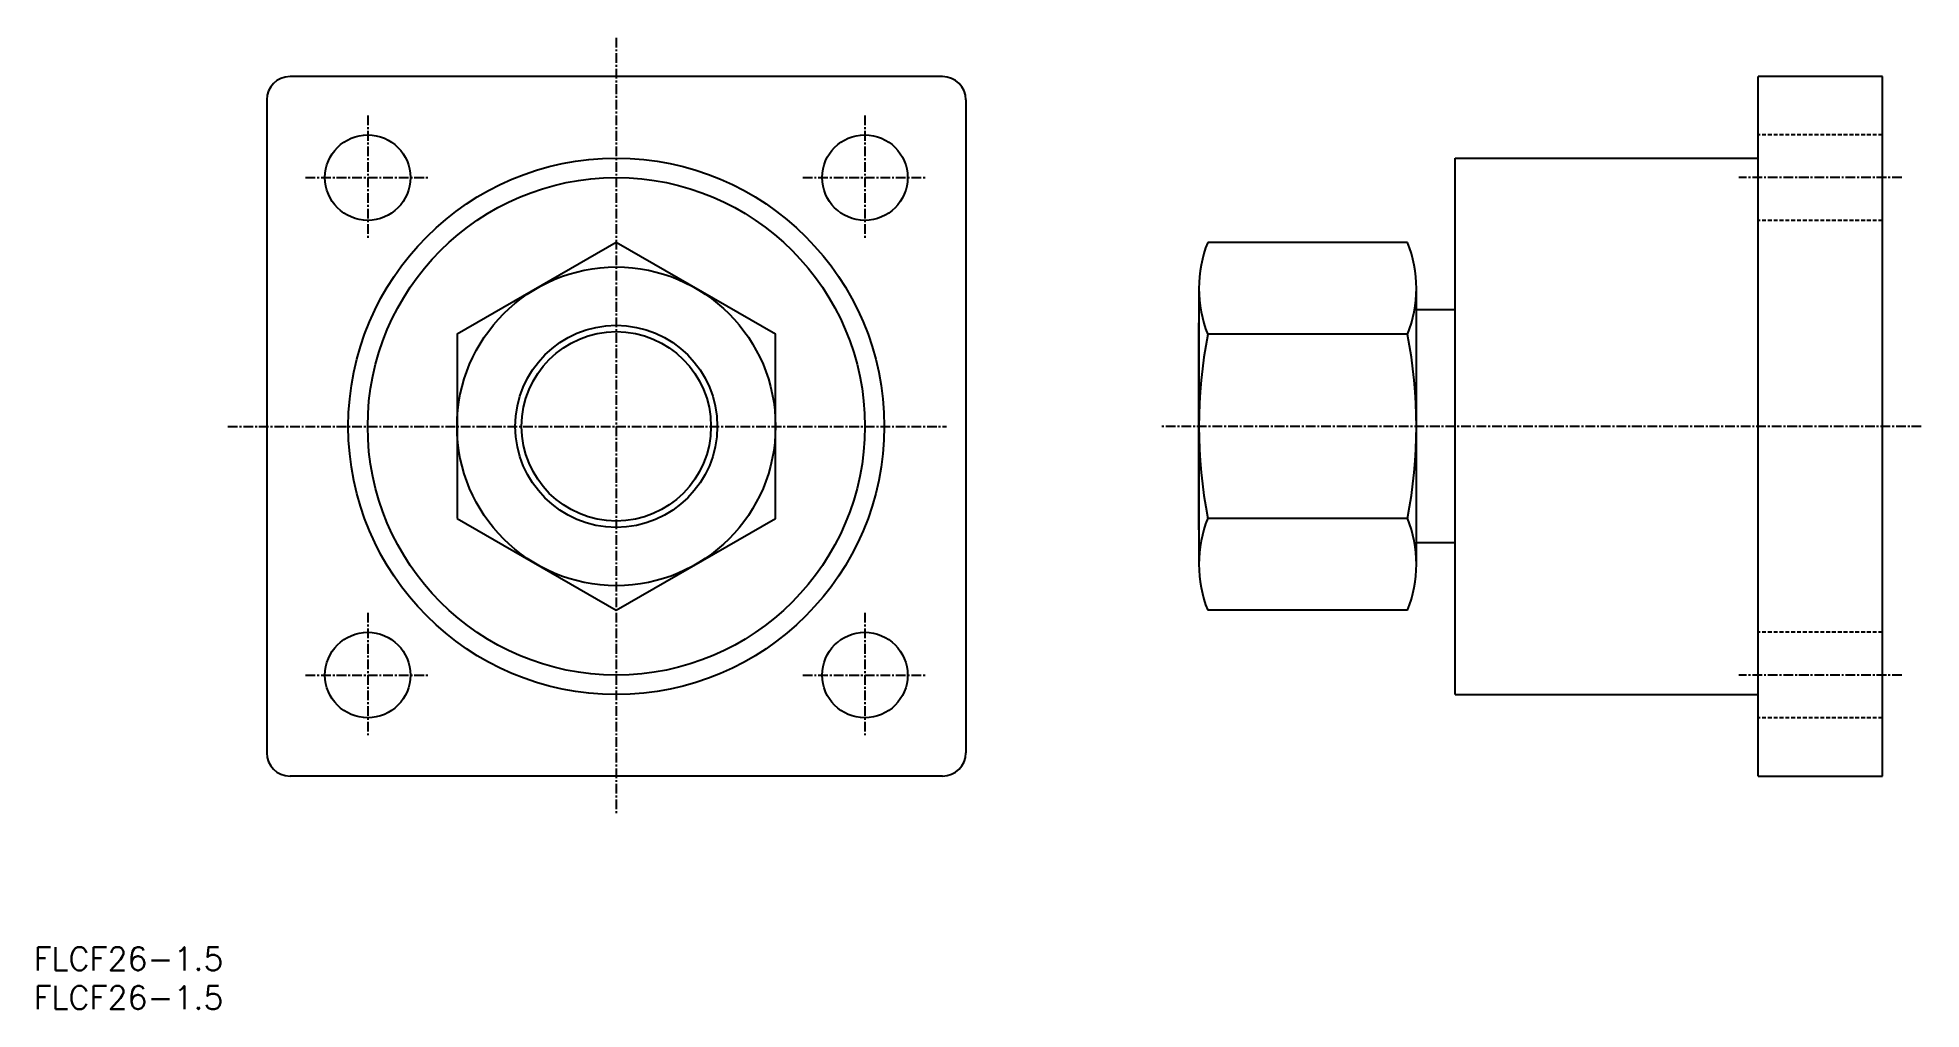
# Model space of a CAD drawing. Extents: x 1 to 243, y 0 to 125.
import ezdxf

# ---------------------------------------------------------------- set-up
doc = ezdxf.new("R2010")
doc.units = 0
doc.linetypes.add('CENTER', pattern=[2, 1.25, -0.25, 0.25, -0.25])
doc.linetypes.add('DASHED', pattern=[0.75, 0.5, -0.25])
doc.layers.get('0').update_dxf_attribs({"linetype": 'CONTINUOUS'})
doc.layers.add('CENTER', color=1, linetype='CENTER')
doc.styles.get("Standard").update_dxf_attribs({"font": 'txt.shx'})

# ---------------------------------------------------------------- blocks, each defined once
blk = doc.blocks.new('*U11')
at = {"color": 7, "linetype": 'CONTINUOUS'}
blk.add_text('FLCF26-1.5', height=3, dxfattribs=at).set_placement((0, 0))
blk = doc.blocks.new('*U12')
at = {"color": 7, "linetype": 'CONTINUOUS'}
blk.add_text('FLCF26-1.5', height=3, dxfattribs=at).set_placement((0, 5))

msp = doc.modelspace()

# ---------------------------------------------------------------- linework, layer by layer
at = {"color": 7, "linetype": 'CONTINUOUS'}
for p, q in [((117, 120), (33, 120)), ((222, 30), (222, 120)), ((238, 120), (222, 120)), ((238, 30), (238, 120)), ((30, 117), (30, 33)), ((120, 117), (120, 33)), ((183, 40.5), (183, 109.5)), ((183, 109.5), (222, 109.5)), ((176.86, 98.67), (151.14, 98.67)), ((150, 92.75), (150, 57.25)), ((150, 92.75), (150, 86.84)), ((178, 57.25), (178, 92.75)), ((183, 90), (178, 90)), ((150, 61.68), (150, 88.32)), ((176.86, 86.84), (151.14, 86.84)), ((176.86, 63.16), (151.14, 63.16)), ((183, 60), (178, 60)), ((176.86, 51.33), (151.14, 51.33)), ((183, 40.5), (222, 40.5)), ((117, 30), (33, 30)), ((222, 30), (238, 30))]:
    msp.add_line(p, q, dxfattribs=at)
at = {"color": 3, "linetype": 'DASHED'}
for p, q in [((238, 112.5), (222, 112.5)), ((238, 101.5), (222, 101.5)), ((238, 48.5), (222, 48.5)), ((238, 37.5), (222, 37.5))]:
    msp.add_line(p, q, dxfattribs=at)
at = {"color": 7, "linetype": 'CONTINUOUS'}
msp.add_lwpolyline([(54.5, 63.16), (75, 51.33), (95.5, 63.16), (95.5, 86.84), (75, 98.67), (54.5, 86.84)], close=True, dxfattribs=at)
for centre, radius in [((43, 107), 5.5), ((107, 107), 5.5), ((75, 75), 34.5), ((75, 75), 32), ((75, 75), 20.5), ((75, 75), 12.19), ((43, 43), 5.5), ((107, 43), 5.5)]:
    msp.add_circle(centre, radius, dxfattribs=at)
at = {"color": 3, "linetype": 'CONTINUOUS'}
msp.add_circle((75, 75), 13, dxfattribs=at)
at = {"color": 7, "linetype": 'CONTINUOUS'}
for centre, radius, start, end in [((33, 117), 3, 90, 180), ((117, 117), 3, 0, 90), ((165.94, 92.75), 15.94, 158.2132, 201.7868), ((162.06, 92.75), 15.94, 338.2132, 21.7868), ((212.07, 75), 62.07, 169.0073, 190.9927), ((115.93, 75), 62.07, 349.0073, 10.9927), ((165.94, 57.25), 15.94, 158.2132, 201.7868), ((162.06, 57.25), 15.94, 338.2132, 21.7868), ((33, 33), 3, 180, 270), ((117, 33), 3, 270, 0)]:
    msp.add_arc(centre, radius, start, end, dxfattribs=at)
at = {"layer": 'CENTER', "color": 1, "linetype": 'CENTER'}
for p, q in [((75, 125), (75, 25)), ((43, 115), (43, 99)), ((107, 115), (107, 99)), ((35, 107), (51, 107)), ((99, 107), (115, 107)), ((240.5, 107), (219.5, 107)), ((25, 75), (117.5, 75)), ((243, 75), (145, 75)), ((43, 51), (43, 35)), ((107, 51), (107, 35)), ((35, 43), (51, 43)), ((99, 43), (115, 43)), ((240.5, 43), (219.5, 43))]:
    msp.add_line(p, q, dxfattribs=at)

# ---------------------------------------------------------------- block references
at = {"color": 7, "linetype": 'CONTINUOUS'}
for name in ['*U12', '*U11']:
    msp.add_blockref(name, (0, 0), dxfattribs=at)

doc.saveas('drawing.dxf')
